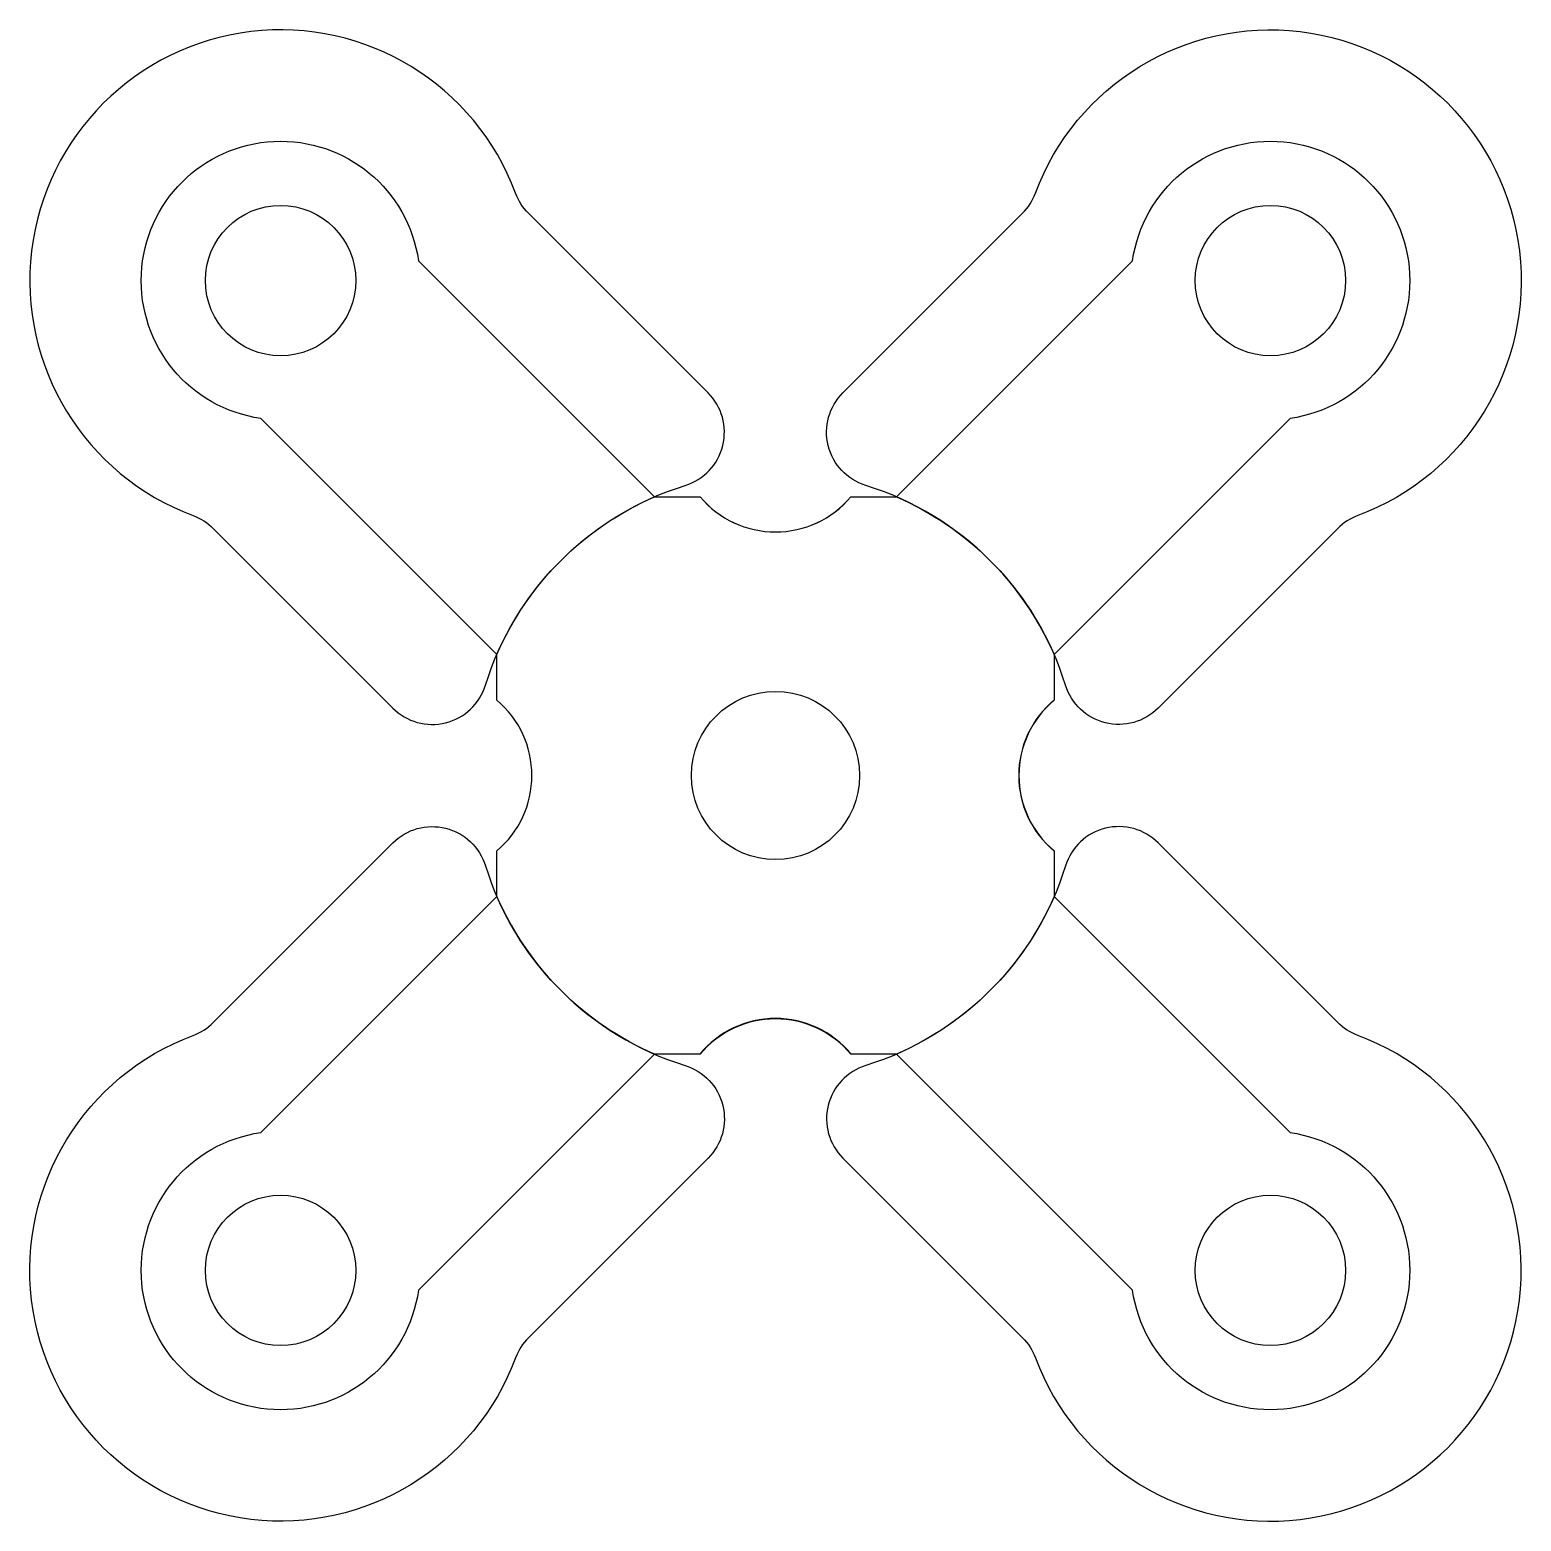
# Model space of a CAD drawing. Header units: inches. Extents: x -1 to 25.8, y -1 to 25.8.
import ezdxf

# ---------------------------------------------------------------- set-up
doc = ezdxf.new("R2010")
doc.units = ezdxf.units.IN
doc.header["$MEASUREMENT"] = 0
doc.layers.add('ぽｃけｔ', color=6, linetype='Continuous')
doc.layers.add('団', color=2, linetype='Continuous')

msp = doc.modelspace()

# ---------------------------------------------------------------- linework, layer by layer
msp.add_lwpolyline([(17.382, 11.032), (17.382, 10.21), (21.618, 5.975, -2), (18.789, 3.146), (14.554, 7.382), (13.732, 7.382, 0.468263), (11.032, 7.382), (10.21, 7.382), (5.975, 3.146, -2), (3.146, 5.975), (7.382, 10.21), (7.382, 11.032, 0.465402), (7.382, 13.732), (7.382, 14.554), (3.146, 18.789, -2), (5.975, 21.618), (10.21, 17.382), (11.032, 17.382, 0.465804), (13.732, 17.382), (14.554, 17.382), (18.789, 21.618, -2), (21.618, 18.789), (17.382, 14.554), (17.382, 13.732, 0.467436)], format="xyb", close=True)
at = {"layer": 'ぽｃけｔ'}
for points in [[(11.172, 19.249), (7.949, 22.472, -0.10784), (7.718, 22.831, 1.558258), (1.933, 17.046, -0.10784), (2.292, 16.815), (5.515, 13.592, 0.564116), (7.177, 14.002, -0.246661), (10.762, 17.587, 0.564116)], [(13.592, 19.249), (16.815, 22.472, 0.10784), (17.046, 22.831, -1.558258), (22.831, 17.046, 0.10784), (22.472, 16.815), (19.249, 13.592, -0.564116), (17.587, 14.002, 0.246661), (14.002, 17.587, -0.564116)], [(11.172, 5.515), (7.949, 2.292, 0.10784), (7.718, 1.933, -1.558258), (1.933, 7.718, 0.10784), (2.292, 7.949), (5.515, 11.172, -0.564116), (7.177, 10.762, 0.246661), (10.762, 7.177, -0.564116)], [(13.592, 5.515), (16.815, 2.292, -0.10784), (17.046, 1.933, 1.558258), (22.831, 7.718, -0.10784), (22.472, 7.949), (19.249, 11.172, 0.564116), (17.587, 10.762, -0.246661), (14.002, 7.177, 0.564116)]]:
    msp.add_lwpolyline(points, format="xyb", close=True, dxfattribs=at)
for centre, radius in [((3.5, 21.264), 1.35), ((21.264, 21.264), 1.35), ((12.382, 12.382), 1.51), ((3.5, 3.5), 1.35), ((21.264, 3.5), 1.35)]:
    msp.add_circle(centre, radius, dxfattribs=at)
at = {"layer": '団'}
msp.add_lwpolyline([(11.023, 7.382), (10.21, 7.382, -0.190073), (7.382, 10.21), (7.382, 11.032, 0.465402), (7.382, 13.732), (7.382, 14.554, -0.190073), (10.21, 17.382), (11.031, 17.382, 0.466088), (13.733, 17.382), (14.554, 17.382, -0.190073), (17.382, 14.554), (17.382, 13.738, 0.468861), (17.382, 11.026), (17.382, 10.21, -0.190073), (14.554, 7.382), (13.741, 7.382, 0.470258)], format="xyb", close=True, dxfattribs=at)

doc.saveas('drawing.dxf')
